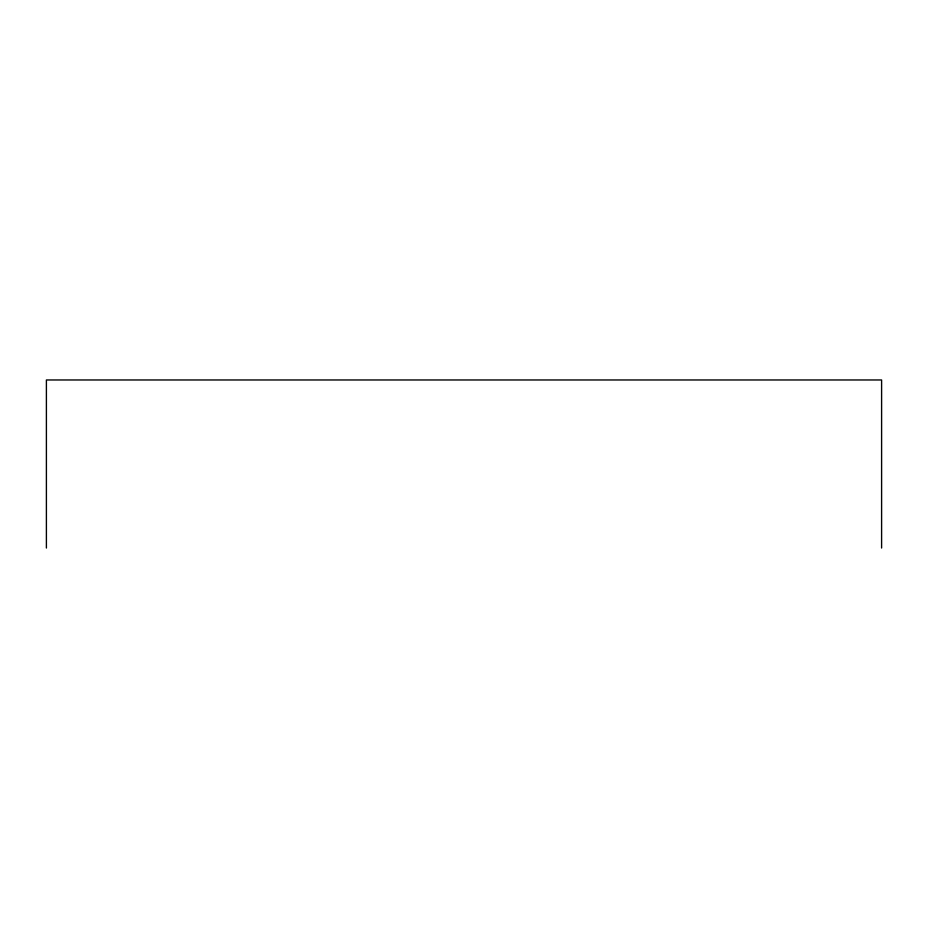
<?xml version="1.0" encoding="UTF-8"?>
<svg xmlns="http://www.w3.org/2000/svg" width="928" height="928" viewBox="0 0 928 928"><rect width="100%" height="100%" fill="white"/><g stroke="black" fill="none" stroke-linecap="round" stroke-linejoin="round"><path stroke-width="1.39" d="M881.6 548.03L881.6 379.97L46.4 379.97L46.4 548.03"/></g></svg>
